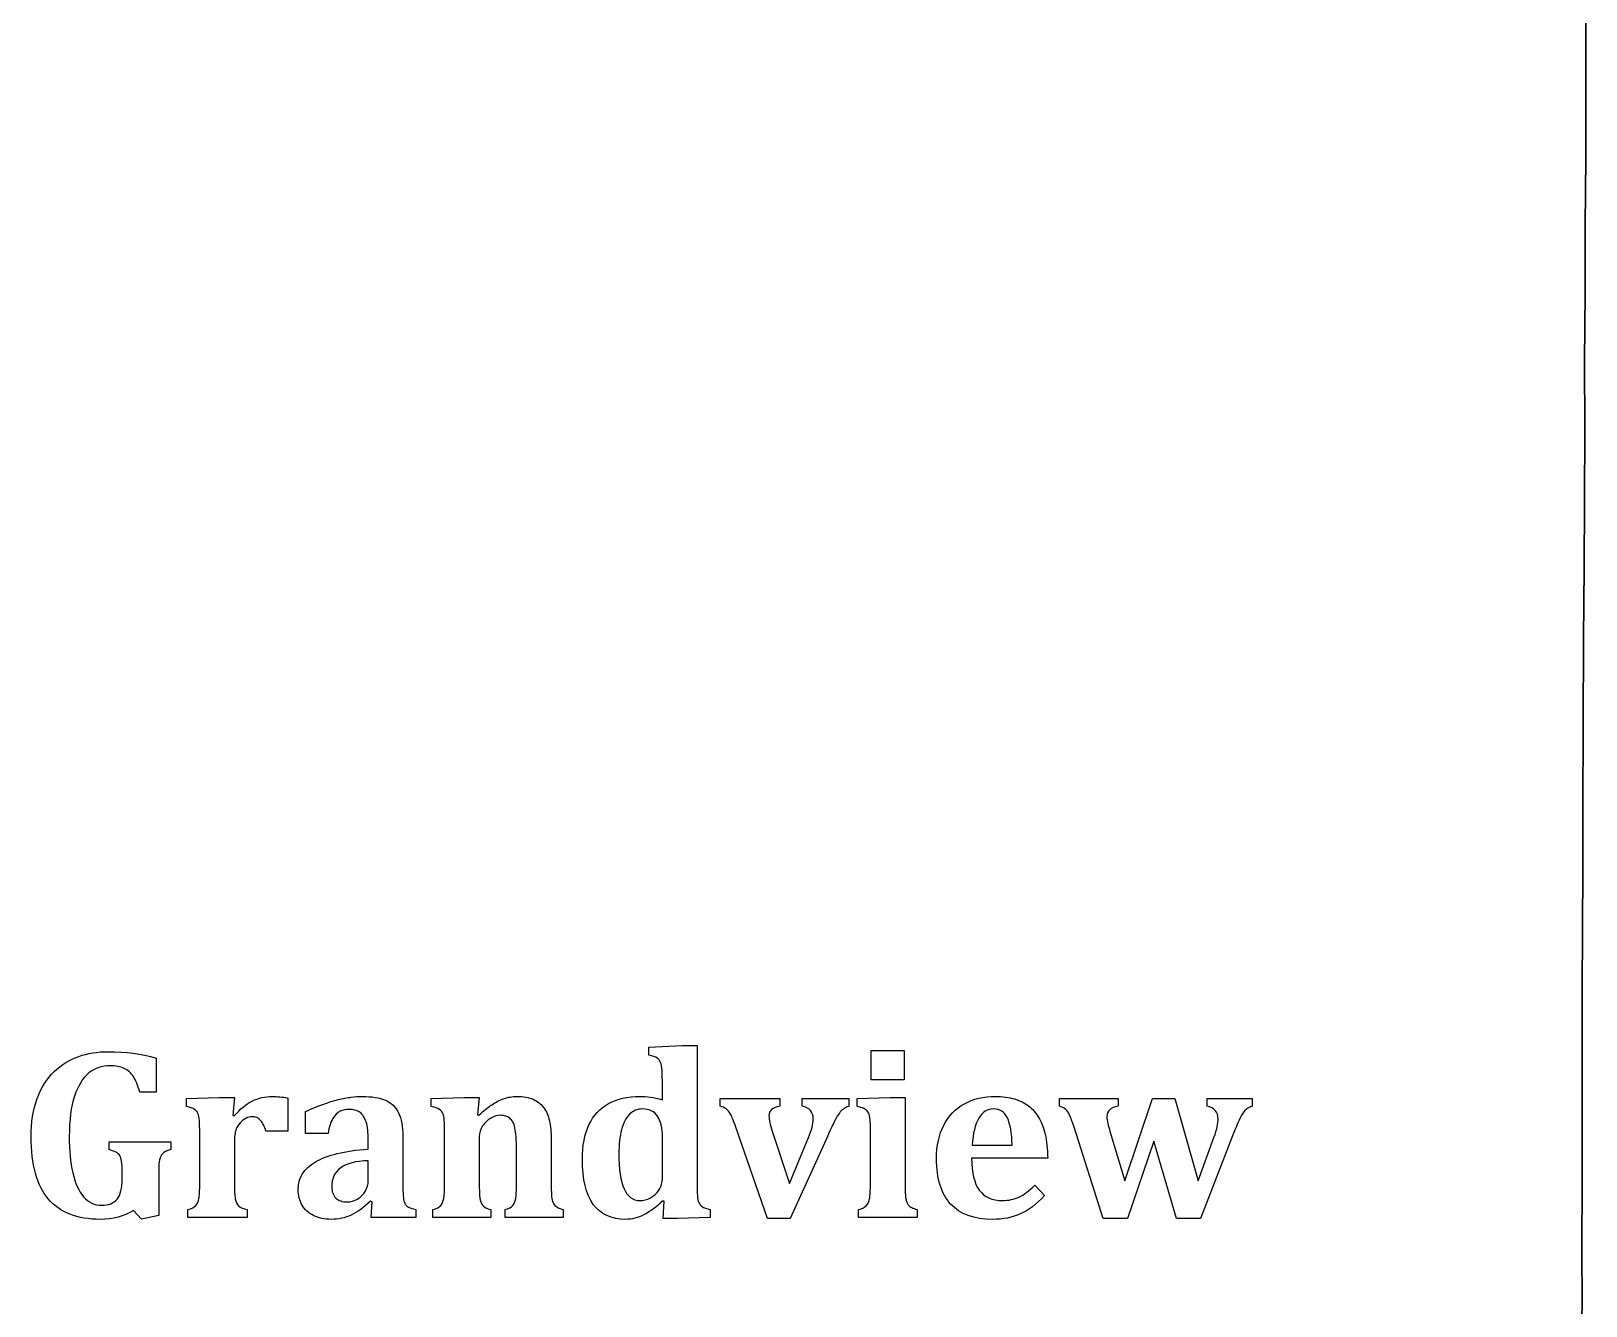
# Model space of a CAD drawing. Extents: x 0 to 800, y 146 to 730.
# Drawn here: x 616.15 to 664.73, y 533.91 to 573.74 of the extents above; entities that cross this region are included whole.
import ezdxf

# ---------------------------------------------------------------- set-up
doc = ezdxf.new("R2010")
doc.units = 0
doc.layers.get('0').update_dxf_attribs({"linetype": 'CONTINUOUS'})

msp = doc.modelspace()

# ---------------------------------------------------------------- linework, layer by layer
at = {"color": 1}
for points in [[(664.721875, 573.984375), (664.728125, 571.884375), (664.728125, 569.76875), (664.70625, 567.659375), (664.709375, 565.540625), (664.6875, 563.43125), (664.69375, 561.315625), (664.68125, 559.065625), (664.66875, 556.959375), (664.65625, 554.759375), (664.646875, 552.009375), (664.634375, 549.471875), (664.628125, 547.58125), (664.621875, 545.671875), (664.615625, 543.75), (664.609375, 541.865625), (664.60625, 537.9875), (664.6, 535.521875), (664.609375, 534.109375), (664.6, 533.40625)], [(664.6, 533.40625), (664.609375, 534.109375), (664.6, 535.521875), (664.60625, 537.9875), (664.609375, 541.865625), (664.615625, 543.75), (664.621875, 545.671875), (664.628125, 547.58125), (664.634375, 549.471875), (664.646875, 552.009375), (664.65625, 554.759375), (664.66875, 556.959375), (664.68125, 559.065625), (664.69375, 561.315625), (664.6875, 563.43125), (664.709375, 565.540625), (664.70625, 567.659375), (664.728125, 569.76875), (664.728125, 571.884375), (664.721875, 573.984375)]]:
    msp.add_lwpolyline(points, dxfattribs=at)
at = {"color": 7}
for points in [[(620.056888, 541.653744), (620.056888, 540.588744), (619.543136, 540.588744)], [(620.056856, 541.653744), (620.056888, 541.653744)], [(635.450608, 541.740216), (635.450608, 541.991464), (636.48936, 542.043944), (636.958112, 542.043944), (636.958136, 537.768744)], [(643.426888, 541.889992), (643.426888, 540.97124), (642.399384, 540.97124), (642.399384, 541.889992), (643.426888, 541.889992)], [(635.874392, 540.35272), (635.874392, 540.693968)], [(621.001888, 540.138736), (621.001888, 540.393736), (622.029384, 540.423736), (622.501888, 540.423736), (622.449384, 539.857496)], [(624.166856, 540.405), (624.166856, 539.37), (623.488104, 539.37)], [(628.651952, 540.138712), (628.651952, 540.393712), (629.679448, 540.423712), (630.151952, 540.423712), (630.095712, 539.883712), (630.140672, 539.872432)], [(637.6744, 540.14624), (637.6744, 540.393744), (639.545632, 540.393744)], [(639.545632, 540.393744), (639.545632, 540.14624)], [(640.243152, 540.14624), (640.243152, 540.393744), (641.701904, 540.393744), (641.701904, 540.142496)], [(641.956896, 540.138704), (641.956896, 540.393704), (642.988144, 540.423704), (643.456896, 540.423704), (643.456896, 537.757456)], [(648.279384, 540.14624), (648.279384, 540.393744), (650.113136, 540.393744), (650.113136, 540.14624)], [(649.85816, 539.373744), (650.326912, 537.817496), (651.189408, 540.393744), (651.886912, 540.393744), (652.614408, 537.817496), (653.105664, 539.17124)], [(652.891944, 540.14624), (652.891944, 540.393744), (654.305696, 540.393744), (654.305696, 540.142496)], [(622.449384, 539.857496), (622.498104, 539.846216)], [(625.426936, 539.298712), (624.718184, 539.298712), (624.718184, 539.981208)], [(621.41808, 537.753736), (621.41808, 539.294984)], [(629.068144, 537.753712), (629.068144, 539.29496)], [(641.038152, 539.227496), (639.868152, 536.63624), (639.1594, 536.63624), (638.1694, 539.489992)], [(639.301888, 539.373744), (639.841888, 537.734992), (640.438136, 539.17124)], [(642.37316, 537.753744), (642.37316, 539.497496)], [(651.931888, 536.63624), (651.226888, 539.054992), (650.40564, 536.63624), (649.648136, 536.63624), (648.736888, 539.489992)], [(653.690696, 539.227528), (652.681944, 536.636272), (651.931888, 536.63624)], [(618.590624, 538.792496), (618.590624, 539.039992), (620.510624, 539.039992), (620.510624, 538.792496)], [(622.501816, 538.953736), (622.501816, 537.757488)], [(626.6794, 538.811208), (626.6794, 539.167464)], [(627.763184, 539.197448), (627.763184, 537.734944)], [(630.151888, 539.201208), (630.151888, 537.757464)], [(631.314408, 537.753744), (631.314408, 538.754992)], [(632.3982, 539.129912), (632.3982, 537.757416)], [(635.874384, 537.914992), (635.874384, 539.163744)], [(645.553136, 538.927496), (646.801888, 538.927496)], [(626.683136, 537.82124), (626.683136, 538.443744)], [(647.911856, 538.522528), (645.534352, 538.522528)], [(618.995632, 537.877496), (618.995632, 538.019992)], [(620.139352, 538.143744), (620.139352, 536.729992), (619.599352, 536.617496), (619.344352, 536.887496)], [(647.5106, 537.686272), (647.814384, 537.35624)], [(622.899304, 536.921232), (622.899304, 536.673736), (621.050552, 536.673736), (621.050552, 536.921232)], [(626.806888, 537.164992), (626.750648, 537.183712)], [(628.168232, 536.921136), (628.168232, 536.67364), (626.773232, 536.67364), (626.806888, 537.164992)], [(630.511872, 536.921208), (630.511872, 536.673712), (628.700616, 536.673712), (628.700616, 536.921208)], [(632.776888, 536.673744), (630.958136, 536.673744), (630.958136, 536.92124)], [(632.776928, 536.921152), (632.776888, 536.673744)], [(637.370616, 536.924992), (637.370616, 536.673744), (636.350616, 536.639984), (635.896872, 536.639984), (635.930632, 537.179984), (635.874392, 537.183984)], [(643.831952, 536.92124), (643.831952, 536.673744), (642.001952, 536.673744), (642.001888, 536.92124)]]:
    msp.add_lwpolyline(points, dxfattribs=at)
for points in [[(616.871224, 541.231864), (617.097472, 541.448112), (617.352472, 541.605616), (617.636224, 541.704368)], [(617.636224, 541.704368), (617.919976, 541.803112), (618.224352, 541.852488), (618.549352, 541.852496)], [(618.549352, 541.852496), (619.096848, 541.852488), (619.599352, 541.786256), (620.056856, 541.653744)], [(635.70936, 541.653968), (635.66184, 541.686448), (635.575608, 541.715168), (635.450608, 541.740216)], [(635.816232, 541.517088), (635.792472, 541.575808), (635.756872, 541.621464), (635.70936, 541.653968)], [(616.3406, 540.389992), (616.468104, 540.734992), (616.644976, 541.015616), (616.871224, 541.231864)], [(617.956888, 541.186864), (617.76688, 541.035616), (617.61688, 540.79436), (617.506888, 540.46312)], [(618.613136, 541.413744), (618.365632, 541.413736), (618.14688, 541.338144), (617.956888, 541.186864)], [(619.061256, 541.329368), (618.945008, 541.385608), (618.795632, 541.413736), (618.613136, 541.413744)], [(619.346256, 541.074368), (619.272496, 541.188112), (619.177504, 541.273112), (619.061256, 541.329368)], [(635.863112, 541.262088), (635.855912, 541.373336), (635.839992, 541.458336), (635.816232, 541.517088)], [(635.874392, 540.693968), (635.874392, 540.961464), (635.870392, 541.15084), (635.863112, 541.262088)], [(619.543136, 540.588744), (619.485616, 540.798736), (619.420008, 540.960616), (619.346256, 541.074368)], [(616.149352, 539.189992), (616.149352, 539.644992), (616.213112, 540.044992), (616.3406, 540.389992)], [(617.506888, 540.46312), (617.39688, 540.131864), (617.34188, 539.712488), (617.341888, 539.204992)], [(622.498104, 539.846216), (622.6806, 540.061216), (622.868104, 540.216216), (623.0606, 540.311216)], [(623.0606, 540.311216), (623.253096, 540.406216), (623.461848, 540.453712), (623.686856, 540.45372)], [(623.686856, 540.45372), (623.839352, 540.453712), (623.999352, 540.43748), (624.166856, 540.405)], [(624.718184, 539.981208), (624.948184, 540.083704), (625.139432, 540.162456), (625.291936, 540.217464)], [(625.291936, 540.217464), (625.444432, 540.272424), (625.595056, 540.31808), (625.743808, 540.354336)], [(625.743808, 540.354336), (625.892552, 540.390576), (626.02568, 540.416176), (626.143184, 540.431216)], [(626.143184, 540.431216), (626.26068, 540.446176), (626.378184, 540.453696), (626.49568, 540.453696)], [(626.49568, 540.453696), (626.798176, 540.453688), (627.040056, 540.413696), (627.221304, 540.333696)], [(627.221304, 540.333696), (627.402552, 540.253688), (627.538176, 540.123688), (627.628184, 539.943696)], [(630.140672, 539.872432), (630.295672, 540.009928), (630.43192, 540.118048), (630.549424, 540.1968)], [(630.549424, 540.1968), (630.66692, 540.27552), (630.790048, 540.338048), (630.9188, 540.384304)], [(630.9188, 540.384304), (631.047544, 540.430544), (631.183176, 540.453664), (631.325672, 540.453664)], [(631.325672, 540.453664), (631.530672, 540.453656), (631.700672, 540.424304), (631.835672, 540.365536)], [(631.835672, 540.365536), (631.970672, 540.306816), (632.080048, 540.22116), (632.1638, 540.108664)], [(633.579392, 539.567104), (633.716888, 539.858352), (633.921264, 540.078976), (634.19252, 540.228984)], [(634.19252, 540.228984), (634.463768, 540.378976), (634.79064, 540.453976), (635.173144, 540.453984)], [(635.173144, 540.453984), (635.283136, 540.453976), (635.391264, 540.446784), (635.49752, 540.433344)], [(635.49752, 540.433344), (635.603768, 540.419584), (635.729392, 540.392704), (635.874392, 540.35272)], [(644.666256, 539.559368), (644.817512, 539.853112), (645.03188, 540.075616), (645.309384, 540.226864)], [(645.309384, 540.226864), (645.58688, 540.378112), (645.909384, 540.453736), (646.276888, 540.453744)], [(646.276888, 540.453744), (646.504384, 540.453736), (646.70376, 540.427504), (646.875008, 540.375024)], [(646.875008, 540.375024), (647.046256, 540.322544), (647.193128, 540.2494), (647.315632, 540.155648)], [(621.255008, 540.050608), (621.206288, 540.084368), (621.12188, 540.113728), (621.001888, 540.138736)], [(621.36376, 539.91936), (621.34, 539.97312), (621.30376, 540.016856), (621.255008, 540.050608)], [(621.40872, 539.705608), (621.40232, 539.79436), (621.38744, 539.865608), (621.36376, 539.91936)], [(622.863728, 539.76936), (622.797488, 539.7356), (622.736224, 539.688104), (622.679976, 539.626856)], [(623.0456, 539.82), (622.99056, 539.82), (622.929976, 539.80312), (622.863728, 539.76936)], [(623.321224, 539.703752), (623.252504, 539.781272), (623.1606, 539.82), (623.0456, 539.82)], [(625.576936, 539.761832), (625.509416, 539.650584), (625.459432, 539.496208), (625.426936, 539.298712)], [(625.803808, 539.988712), (625.720056, 539.948712), (625.644432, 539.87308), (625.576936, 539.761832)], [(626.101936, 540.048712), (625.986928, 540.048704), (625.887552, 540.028712), (625.803808, 539.988712)], [(626.398184, 539.971832), (626.31568, 540.023112), (626.216928, 540.048712), (626.101936, 540.048712)], [(626.60068, 539.705584), (626.5482, 539.831832), (626.48068, 539.920584), (626.398184, 539.971832)], [(627.628184, 539.943696), (627.718176, 539.763688), (627.763176, 539.514944), (627.763184, 539.197448)], [(628.905072, 540.050584), (628.856352, 540.084344), (628.771952, 540.113704), (628.651952, 540.138712)], [(629.013824, 539.919336), (628.990064, 539.973096), (628.953824, 540.016832), (628.905072, 540.050584)], [(629.058784, 539.705584), (629.052384, 539.794336), (629.037504, 539.865584), (629.013824, 539.919336)], [(630.515632, 539.776832), (630.413136, 539.718112), (630.32688, 539.636832), (630.256888, 539.533088)], [(630.811888, 539.86496), (630.71688, 539.86496), (630.618136, 539.8356), (630.515632, 539.776832)], [(630.984384, 539.84248), (630.939424, 539.85744), (630.88188, 539.86496), (630.811888, 539.86496)], [(631.104384, 539.77312), (631.069344, 539.8044), (631.029424, 539.82752), (630.984384, 539.84248)], [(631.200008, 539.65312), (631.171288, 539.70184), (631.139368, 539.741864), (631.104384, 539.77312)], [(632.1638, 540.108664), (632.247544, 539.99616), (632.307544, 539.858656), (632.3438, 539.69616)], [(634.84876, 539.896864), (634.737504, 539.785616), (634.65376, 539.624992), (634.597512, 539.414992)], [(635.248136, 540.063744), (635.093136, 540.063736), (634.960008, 540.008144), (634.84876, 539.896864)], [(635.720632, 539.842496), (635.618128, 539.989992), (635.460632, 540.063736), (635.248136, 540.063744)], [(635.874384, 539.163744), (635.874384, 539.468736), (635.823104, 539.694992), (635.720632, 539.842496)], [(637.863776, 540.065616), (637.812496, 540.104336), (637.7494, 540.131216), (637.6744, 540.14624)], [(638.0044, 539.896864), (637.96192, 539.970624), (637.915024, 540.026864), (637.863776, 540.065616)], [(638.1694, 539.489992), (638.10188, 539.687488), (638.046904, 539.823112), (638.0044, 539.896864)], [(639.286888, 540.044992), (639.231848, 539.999952), (639.204384, 539.932488), (639.204384, 539.842496)], [(639.204384, 539.842496), (639.204384, 539.722488), (639.236864, 539.56624), (639.301888, 539.373744)], [(639.545632, 540.14624), (639.428136, 540.12376), (639.34188, 540.09), (639.286888, 540.044992)], [(640.498152, 540.016864), (640.438152, 540.085584), (640.353152, 540.128736), (640.243152, 540.14624)], [(640.588152, 539.75624), (640.588152, 539.86124), (640.558152, 539.948112), (640.498152, 540.016864)], [(640.550632, 539.48812), (640.575592, 539.579368), (640.588152, 539.668736), (640.588152, 539.75624)], [(641.403776, 539.932496), (641.365056, 539.880016), (641.318144, 539.801864), (641.263152, 539.69812)], [(641.527528, 540.059992), (641.483768, 540.027512), (641.44252, 539.985032), (641.403776, 539.932496)], [(641.701904, 540.142496), (641.629424, 540.120016), (641.571272, 540.092496), (641.527528, 540.059992)], [(642.165016, 540.076864), (642.111256, 540.100624), (642.041896, 540.121264), (641.956896, 540.138704)], [(642.29252, 539.973744), (642.26124, 540.018704), (642.21876, 540.053104), (642.165016, 540.076864)], [(642.35628, 539.793744), (642.345, 539.868704), (642.3238, 539.928736), (642.29252, 539.973744)], [(642.37316, 539.497496), (642.37316, 539.619992), (642.36756, 539.718736), (642.35628, 539.793744)], [(645.757512, 539.77124), (645.64376, 539.57624), (645.575632, 539.294992), (645.553136, 538.927496)], [(646.216888, 540.063744), (646.024384, 540.063736), (645.871256, 539.96624), (645.757512, 539.77124)], [(646.651888, 539.782496), (646.56188, 539.969992), (646.41688, 540.063736), (646.216888, 540.063744)], [(646.801888, 538.927496), (646.791888, 539.309992), (646.741888, 539.594992), (646.651888, 539.782496)], [(647.315632, 540.155648), (647.438128, 540.061896), (647.539384, 539.948768), (647.619384, 539.816272)], [(647.619384, 539.816272), (647.714384, 539.658768), (647.785632, 539.478768), (647.833136, 539.276272)], [(648.47064, 540.054368), (648.42312, 540.098128), (648.359384, 540.128768), (648.279384, 540.14624)], [(648.598136, 539.870616), (648.560616, 539.949336), (648.518136, 540.010616), (648.47064, 540.054368)], [(648.736888, 539.489992), (648.681848, 539.664992), (648.63564, 539.791864), (648.598136, 539.870616)], [(649.84876, 540.039368), (649.79004, 539.988088), (649.760632, 539.91624), (649.76064, 539.823744)], [(649.76064, 539.823744), (649.760632, 539.761264), (649.77064, 539.691864), (649.79064, 539.615616)], [(650.113136, 540.14624), (649.995632, 540.12624), (649.907512, 540.09064), (649.84876, 540.039368)], [(653.146944, 540.016864), (653.086944, 540.085584), (653.001936, 540.128736), (652.891944, 540.14624)], [(653.236944, 539.75624), (653.236936, 539.86124), (653.206944, 539.948112), (653.146944, 540.016864)], [(653.208784, 539.512496), (653.227504, 539.604992), (653.236944, 539.68624), (653.236944, 539.75624)], [(653.89132, 539.711272), (653.84508, 539.611272), (653.778184, 539.450024), (653.690696, 539.227528)], [(654.015064, 539.940024), (653.978824, 539.887544), (653.937544, 539.811272), (653.89132, 539.711272)], [(654.13132, 540.063776), (654.09004, 540.033776), (654.051312, 539.992496), (654.015064, 539.940024)], [(654.305696, 540.142496), (654.230656, 540.120016), (654.17256, 540.093696), (654.13132, 540.063776)], [(621.41808, 539.294984), (621.41808, 539.479984), (621.41488, 539.616856), (621.40872, 539.705608)], [(622.513096, 539.246232), (622.505896, 539.181272), (622.501816, 539.083736), (622.501816, 538.953736)], [(622.559976, 539.43936), (622.536216, 539.3756), (622.520616, 539.311232), (622.513096, 539.246232)], [(622.679976, 539.626856), (622.623736, 539.565576), (622.583728, 539.503104), (622.559976, 539.43936)], [(623.488104, 539.37), (623.445624, 539.515), (623.389976, 539.626248), (623.321224, 539.703752)], [(626.6794, 539.167464), (626.6794, 539.39996), (626.65316, 539.579336), (626.60068, 539.705584)], [(629.068144, 539.29496), (629.068144, 539.47996), (629.064944, 539.616832), (629.058784, 539.705584)], [(630.256888, 539.533088), (630.186888, 539.429336), (630.15188, 539.318712), (630.151888, 539.201208)], [(631.267528, 539.47124), (631.251288, 539.54372), (631.228808, 539.604368), (631.200008, 539.65312)], [(631.303128, 539.191864), (631.295928, 539.305616), (631.283768, 539.398744), (631.267528, 539.47124)], [(632.3438, 539.69616), (632.38004, 539.533656), (632.3982, 539.344912), (632.3982, 539.129912)], [(633.373144, 538.492736), (633.373144, 538.917728), (633.441864, 539.275856), (633.579392, 539.567104)], [(634.597512, 539.414992), (634.541272, 539.204992), (634.513136, 538.95624), (634.513136, 538.668744)], [(640.438136, 539.17124), (640.488136, 539.29124), (640.525632, 539.396864), (640.550632, 539.48812)], [(641.263152, 539.69812), (641.208112, 539.594368), (641.133144, 539.437488), (641.038152, 539.227496)], [(644.439384, 538.51124), (644.439384, 538.91624), (644.514984, 539.265616), (644.666256, 539.559368)], [(647.833136, 539.276272), (647.883136, 539.068776), (647.909376, 538.81752), (647.911856, 538.522528)], [(649.79064, 539.615616), (649.81064, 539.539376), (649.83312, 539.458744), (649.85816, 539.373744)], [(653.105664, 539.17124), (653.155664, 539.30624), (653.190032, 539.419992), (653.208784, 539.512496)], [(616.68748, 537.25312), (616.328728, 537.679368), (616.149352, 538.324992), (616.149352, 539.189992)], [(617.341888, 539.204992), (617.34188, 538.767488), (617.378768, 538.38812), (617.452512, 538.066864)], [(618.815624, 538.70624), (618.773144, 538.7312), (618.69812, 538.76), (618.590624, 538.792496)], [(620.510624, 538.792496), (620.385624, 538.754976), (620.300624, 538.712488), (620.255624, 538.664992)], [(625.035024, 538.411832), (625.396272, 538.62308), (625.9444, 538.756208), (626.6794, 538.811208)], [(631.314408, 538.754992), (631.314408, 538.932488), (631.310408, 539.078112), (631.303128, 539.191864)], [(618.918752, 538.608744), (618.892512, 538.648744), (618.858112, 538.681224), (618.815624, 538.70624)], [(618.976912, 538.426864), (618.964432, 538.508112), (618.944992, 538.568744), (618.918752, 538.608744)], [(618.995632, 538.019992), (618.995632, 538.209992), (618.989232, 538.345616), (618.976912, 538.426864)], [(620.163752, 538.475616), (620.147512, 538.396896), (620.139352, 538.28624), (620.139352, 538.143744)], [(620.255624, 538.664992), (620.210664, 538.617472), (620.180024, 538.554368), (620.163752, 538.475616)], [(624.493152, 537.543712), (624.493152, 537.911208), (624.673776, 538.200584), (625.035024, 538.411832)], [(626.683136, 538.443744), (626.295632, 538.433744), (626.00876, 538.36124), (625.822512, 538.22624)], [(633.71252, 537.082736), (633.486264, 537.395232), (633.373144, 537.865232), (633.373144, 538.492736)], [(634.513136, 538.668744), (634.513136, 538.17624), (634.566896, 537.808744), (634.674384, 537.56624)], [(644.880008, 537.091864), (644.586256, 537.410616), (644.439384, 537.883744), (644.439384, 538.51124)], [(645.534352, 538.522528), (645.536752, 538.070024), (645.61748, 537.736896), (645.776224, 537.523152)], [(617.452512, 538.066864), (617.526272, 537.745616), (617.63876, 537.49624), (617.790008, 537.318744)], [(618.838136, 537.249368), (618.943128, 537.380616), (618.995632, 537.589992), (618.995632, 537.877496)], [(625.822512, 538.22624), (625.636256, 538.09124), (625.543136, 537.893744), (625.543136, 537.633744)], [(626.593136, 537.494992), (626.653136, 537.597488), (626.683128, 537.70624), (626.683136, 537.82124)], [(635.765632, 537.530616), (635.838112, 537.641864), (635.874384, 537.769992), (635.874384, 537.914992)], [(636.958136, 537.768744), (636.958128, 537.578744), (636.961336, 537.439992), (636.967496, 537.352496)], [(617.790008, 537.318744), (617.941256, 537.14124), (618.128128, 537.052496), (618.350632, 537.052496)], [(621.39368, 537.262488), (621.40992, 537.352488), (621.41808, 537.516232), (621.41808, 537.753736)], [(622.501816, 537.757488), (622.501808, 537.519984), (622.510536, 537.353736), (622.528056, 537.258736)], [(624.615024, 537.05996), (624.533776, 537.19996), (624.493152, 537.361208), (624.493152, 537.543712)], [(625.543136, 537.633744), (625.543136, 537.478744), (625.585616, 537.360616), (625.670632, 537.279368)], [(626.349384, 537.249368), (626.45188, 537.310648), (626.533136, 537.392488), (626.593136, 537.494992)], [(627.763184, 537.734944), (627.763176, 537.569944), (627.767184, 537.44244), (627.774464, 537.352448)], [(627.774464, 537.352448), (627.781664, 537.262448), (627.793824, 537.195568), (627.810064, 537.151816)], [(629.043744, 537.262464), (629.059984, 537.352464), (629.068144, 537.516208), (629.068144, 537.753712)], [(630.151888, 537.757464), (630.15188, 537.51996), (630.159088, 537.35496), (630.174368, 537.262464)], [(631.290008, 537.260616), (631.306248, 537.351864), (631.314408, 537.51624), (631.314408, 537.753744)], [(632.3982, 537.757416), (632.398192, 537.647408), (632.3998, 537.544288), (632.4038, 537.44804)], [(632.4038, 537.44804), (632.4078, 537.351784), (632.41692, 537.274912), (632.43196, 537.217416)], [(634.674384, 537.56624), (634.78188, 537.323744), (634.949384, 537.202496), (635.176888, 537.202496)], [(635.176888, 537.202496), (635.284384, 537.202496), (635.391256, 537.229376), (635.497512, 537.28312)], [(635.497512, 537.28312), (635.60376, 537.33688), (635.693128, 537.419368), (635.765632, 537.530616)], [(636.967496, 537.352496), (636.973896, 537.264992), (636.988136, 537.194992), (637.010616, 537.142496)], [(642.34876, 537.262496), (642.365, 537.352496), (642.37316, 537.51624), (642.37316, 537.753744)], [(643.456896, 537.757456), (643.456888, 537.617448), (643.458496, 537.509328), (643.462496, 537.43308)], [(643.462496, 537.43308), (643.466496, 537.35684), (643.471856, 537.29808), (643.479376, 537.256824)], [(645.776224, 537.523152), (645.934976, 537.3094), (646.176848, 537.202528), (646.501856, 537.202528)], [(646.501856, 537.202528), (646.691848, 537.202528), (646.863096, 537.238128), (647.0156, 537.3094)], [(647.0156, 537.3094), (647.168096, 537.38068), (647.333096, 537.506272), (647.5106, 537.686272)], [(647.814384, 537.35624), (647.559384, 537.08624), (647.30688, 536.894992), (647.056888, 536.782496)], [(618.3206, 536.613744), (617.5906, 536.613744), (617.046224, 536.826864), (616.68748, 537.25312)], [(619.344352, 536.887496), (619.046848, 536.704992), (618.7056, 536.613744), (618.3206, 536.613744)], [(618.350632, 537.052496), (618.570632, 537.052496), (618.733128, 537.118096), (618.838136, 537.249368)], [(621.050552, 536.921232), (621.170552, 536.953712), (621.25368, 536.996192), (621.299928, 537.048736)], [(621.299928, 537.048736), (621.346168, 537.101216), (621.377448, 537.172488), (621.39368, 537.262488)], [(622.528056, 537.258736), (622.545576, 537.163736), (622.580536, 537.08936), (622.633056, 537.035608)], [(622.633056, 537.035608), (622.685536, 536.981848), (622.774304, 536.943736), (622.899304, 536.921232)], [(624.975024, 536.731832), (624.816272, 536.810552), (624.696272, 536.91996), (624.615024, 537.05996)], [(625.670632, 537.279368), (625.755632, 537.19812), (625.873136, 537.157496), (626.023136, 537.157496)], [(626.023136, 537.157496), (626.138136, 537.157496), (626.24688, 537.188136), (626.349384, 537.249368)], [(626.750648, 537.183712), (626.545648, 536.983712), (626.346272, 536.838712), (626.152528, 536.748712)], [(627.810064, 537.151816), (627.826304, 537.108056), (627.846944, 537.073096), (627.871984, 537.046816)], [(627.871984, 537.046816), (627.896944, 537.020576), (627.927584, 536.999296), (627.963856, 536.983056)], [(627.963856, 536.983056), (628.000096, 536.966816), (628.068224, 536.946176), (628.168232, 536.921136)], [(628.700616, 536.921208), (628.820616, 536.953688), (628.903744, 536.996168), (628.949992, 537.048712)], [(628.949992, 537.048712), (628.996232, 537.101192), (629.027512, 537.172464), (629.043744, 537.262464)], [(630.174368, 537.262464), (630.189328, 537.16996), (630.219968, 537.096832), (630.26624, 537.043088)], [(630.26624, 537.043088), (630.31248, 536.989328), (630.394368, 536.948712), (630.511872, 536.921208)], [(630.958136, 536.92124), (631.073136, 536.94876), (631.153136, 536.9894), (631.198136, 537.04312)], [(631.198136, 537.04312), (631.243096, 537.09688), (631.273736, 537.169368), (631.290008, 537.260616)], [(632.43196, 537.217416), (632.44692, 537.159896), (632.46756, 537.11304), (632.4938, 537.076784)], [(632.4938, 537.076784), (632.52004, 537.040544), (632.55692, 537.009904), (632.604424, 536.984912)], [(632.604424, 536.984912), (632.651944, 536.959952), (632.709424, 536.938672), (632.776928, 536.921152)], [(634.734392, 536.613984), (634.279392, 536.613984), (633.938768, 536.770232), (633.71252, 537.082736)], [(635.874392, 537.183984), (635.694392, 537.00148), (635.505016, 536.860856), (635.306264, 536.762104)], [(637.010616, 537.142496), (637.033096, 537.090016), (637.069336, 537.046864), (637.119368, 537.01312)], [(637.119368, 537.01312), (637.169368, 536.97936), (637.253112, 536.95), (637.370616, 536.924992)], [(642.001888, 536.92124), (642.124384, 536.95372), (642.20876, 536.9962), (642.255008, 537.048744)], [(642.255008, 537.048744), (642.301248, 537.101224), (642.332528, 537.172496), (642.34876, 537.262496)], [(643.479376, 537.256824), (643.486576, 537.215544), (643.497536, 537.178744), (643.511296, 537.1462)], [(643.511296, 537.1462), (643.525056, 537.11372), (643.543136, 537.08372), (643.565696, 537.0562)], [(643.565696, 537.0562), (643.588176, 537.02868), (643.620736, 537.00372), (643.6632, 536.98124)], [(643.6632, 536.98124), (643.70568, 536.95876), (643.761944, 536.93876), (643.831952, 536.92124)], [(646.194384, 536.613744), (645.61188, 536.613744), (645.17376, 536.77312), (644.880008, 537.091864)], [(625.535648, 536.613712), (625.320648, 536.613712), (625.133776, 536.653072), (624.975024, 536.731832)], [(626.152528, 536.748712), (625.958776, 536.658712), (625.753152, 536.613712), (625.535648, 536.613712)], [(635.306264, 536.762104), (635.107512, 536.66336), (634.916888, 536.613984), (634.734392, 536.613984)], [(647.056888, 536.782496), (646.80688, 536.669992), (646.519384, 536.613744), (646.194384, 536.613744)]]:
    msp.add_open_spline(points, degree=3, dxfattribs=at)

doc.saveas('drawing.dxf')
